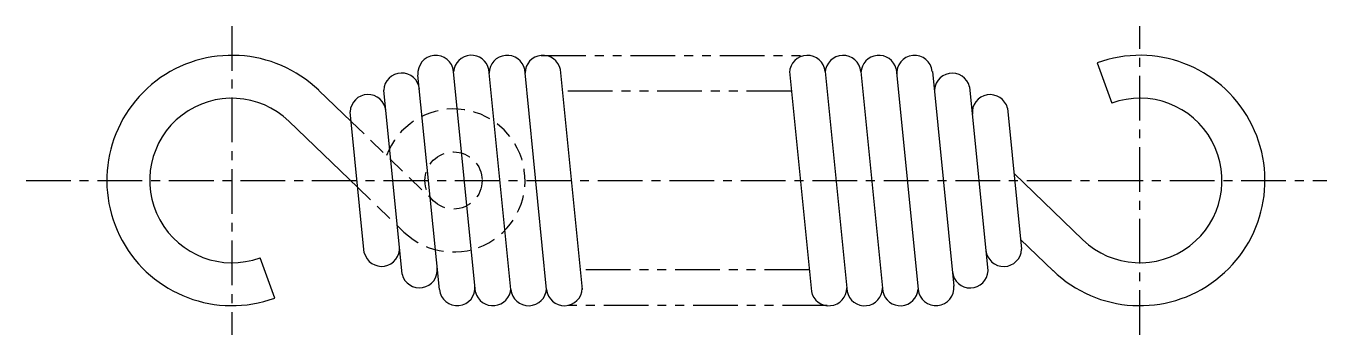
# Model space of a CAD drawing. Extents: x 95.8 to 158, y 178.1 to 227.9.
# Drawn here: x 121.65 to 158.04, y 219.25 to 227.89 of the extents above; entities outside this region: 2.
import ezdxf

# ---------------------------------------------------------------- set-up
doc = ezdxf.new("R2010")
doc.units = 0
for name, pattern in [('CENTER', [2, 1.25, -0.25, 0.25, -0.25]), ('DASHED', [0.75, 0.5, -0.25]), ('PHANTOM', [2.5, 1.25, -0.25, 0.25, -0.25, 0.25, -0.25])]:
    doc.linetypes.add(name, pattern=pattern)
doc.layers.get('0').update_dxf_attribs({"linetype": 'CONTINUOUS'})
doc.layers.add('CENTER', color=1, linetype='CENTER')

msp = doc.modelspace()

# ---------------------------------------------------------------- linework, layer by layer
at = {"color": 3, "linetype": 'PHANTOM'}
for p, q in [((136.058, 227.066), (143.48, 227.066)), ((143.056, 226.066), (136.656, 226.066)), ((143.556, 221.066), (137.156, 221.066)), ((144.058, 220.066), (136.685, 220.066))]:
    msp.add_line(p, q, dxfattribs=at)
at = {"color": 7, "linetype": 'CONTINUOUS'}
for p, q in [((151.608, 226.857), (152.019, 225.727)), ((133.211, 220.515), (132.611, 226.516)), ((134.223, 220.446), (133.606, 226.616)), ((135.211, 220.515), (134.596, 226.667)), ((136.211, 220.515), (135.596, 226.667)), ((136.211, 220.516), (135.596, 226.667)), ((137.211, 220.516), (136.596, 226.667)), ((143.001, 226.615), (143.616, 220.464)), ((144.001, 226.616), (144.616, 220.464)), ((144.001, 226.615), (144.616, 220.464)), ((145.001, 226.616), (145.616, 220.464)), ((145.989, 226.685), (146.606, 220.516)), ((147.001, 226.616), (147.601, 220.615)), ((129.833, 226.087), (130.741, 225.213)), ((132.168, 220.946), (131.653, 226.091)), ((148.044, 226.185), (148.558, 221.041)), ((131.108, 221.546), (130.713, 225.49)), ((149.104, 225.586), (149.498, 221.641)), ((129.001, 225.223), (130.925, 223.37)), ((151.211, 221.909), (149.286, 223.761)), ((150.378, 221.044), (149.471, 221.918)), ((128.604, 220.274), (128.192, 221.404))]:
    msp.add_line(p, q, dxfattribs=at)
at = {"color": 3, "linetype": 'DASHED'}
for p, q in [((130.741, 225.213), (133.051, 222.989)), ((130.925, 223.37), (132.219, 222.125))]:
    msp.add_line(p, q, dxfattribs=at)
msp.add_circle((133.606, 223.566), 0.8, dxfattribs=at)
at = {"color": 7, "linetype": 'CONTINUOUS'}
for centre, radius, start, end in [((127.406, 223.566), 3.5, 46.0883, 290), ((133.108, 226.566), 0.5, 5.7106, 185.7106), ((134.106, 226.568), 0.5, 11.4212, 175.8113), ((135.106, 226.568), 0.5, 11.4212, 180), ((136.106, 226.568), 0.5, 11.4212, 180), ((143.503, 226.566), 0.5, 5.7106, 177.6312), ((144.503, 226.566), 0.5, 5.7106, 177.6312), ((145.503, 226.566), 0.5, 13.79, 177.6312), ((146.503, 226.566), 0.5, 5.7106, 185.7106), ((152.806, 223.566), 3.5, 226.0883, 110), ((132.153, 226.07), 0.5, 5.6988, 177.6312), ((147.558, 226.066), 0.5, 13.79, 185.7106), ((127.406, 223.566), 2.3, 46.0883, 290), ((131.213, 225.47), 0.5, 5.6988, 177.6312), ((148.618, 225.467), 0.5, 13.79, 185.7106), ((152.806, 223.566), 2.3, 226.0883, 110), ((131.593, 221.665), 0.5, 193.79, 5.7106), ((148.999, 221.662), 0.5, 185.6988, 357.6312), ((132.653, 221.065), 0.5, 193.79, 5.7106), ((148.059, 221.061), 0.5, 185.6988, 357.6312), ((133.708, 220.565), 0.5, 185.7106, 5.7106), ((147.103, 220.566), 0.5, 185.7106, 5.7106), ((134.708, 220.565), 0.5, 193.79, 357.6312), ((135.708, 220.565), 0.5, 185.7106, 357.6312), ((136.708, 220.565), 0.5, 185.7106, 357.6312), ((144.106, 220.563), 0.5, 191.4212, 360), ((145.106, 220.563), 0.5, 191.4212, 360), ((146.106, 220.563), 0.5, 191.4212, 355.8113)]:
    msp.add_arc(centre, radius, start, end, dxfattribs=at)
at = {"color": 3, "linetype": 'DASHED'}
msp.add_arc((133.606, 223.566), 2, 226.0883, 159.6665, dxfattribs=at)
at = {"layer": 'CENTER', "color": 1, "linetype": 'CENTER'}
for p, q in [((127.406, 227.886), (127.406, 219.246)), ((152.806, 219.246), (152.806, 227.886)), ((121.645, 223.566), (158.042, 223.566))]:
    msp.add_line(p, q, dxfattribs=at)

# ---------------------------------------------------------------- texts
at = {"color": 7, "linetype": 'CONTINUOUS'}
for s, p in [('AWFM 7-30 ', (95.762, 185.646)), ('AWFM07', (95.762, 178.146))]:
    msp.add_text(s, height=2, dxfattribs=at).set_placement(p)

doc.saveas('drawing.dxf')
